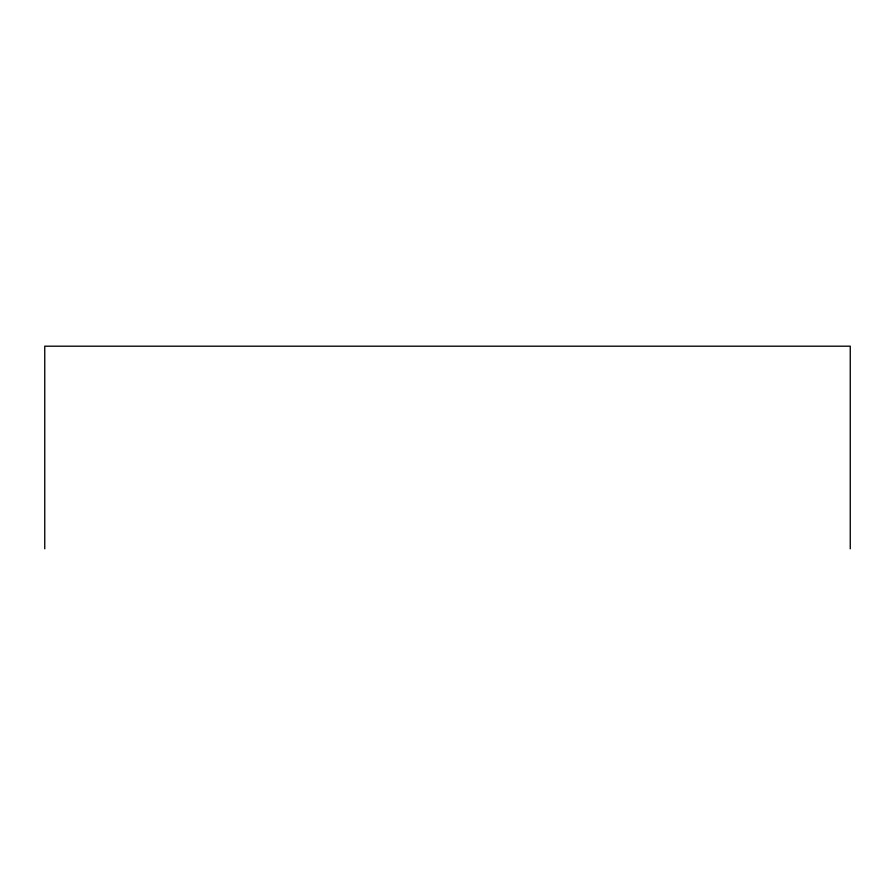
<?xml version="1.0" encoding="UTF-8"?>
<svg xmlns="http://www.w3.org/2000/svg" width="895" height="895" viewBox="0 0 895 895"><rect width="100%" height="100%" fill="white"/><g stroke="black" fill="none" stroke-linecap="round" stroke-linejoin="round"><path stroke-width="1.34" d="M850.25 548.803L850.25 346.197L44.75 346.197L44.75 548.803"/></g></svg>
